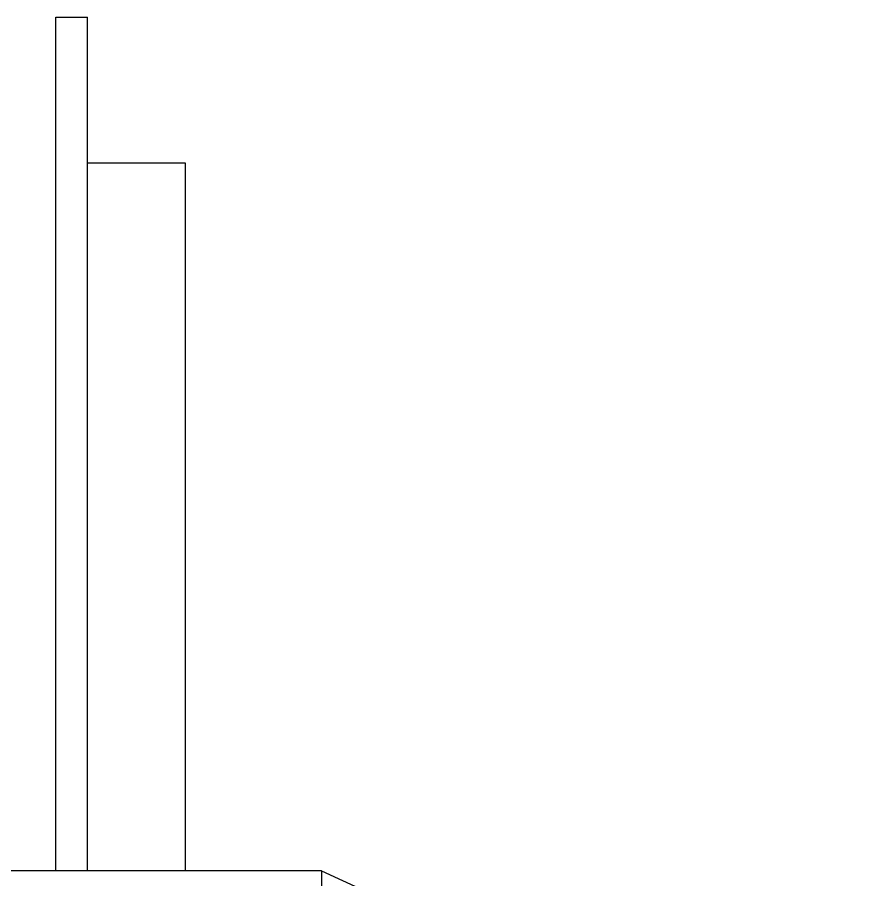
# Model space of a CAD drawing. Header units: inches. Extents: x 15 to 22798, y 21 to 21519.
# Drawn here: x 15408.5 to 15677.1, y 12445.5 to 12718.5 of the extents above; entities that cross this region are included whole.
import ezdxf

# ---------------------------------------------------------------- set-up
doc = ezdxf.new("R2010")
doc.units = ezdxf.units.IN
doc.header["$MEASUREMENT"] = 0
doc.layers.add('ARREDAMENTO', color=8, linetype='Continuous', lineweight=13)

msp = doc.modelspace()

# ---------------------------------------------------------------- linework, layer by layer
for p, q in [((15420.71, 12448.31), (15420.71, 12718.46)), ((15420.71, 12718.46), (15430.71, 12718.46)), ((15430.71, 12448.31), (15430.71, 12718.46)), ((15504.79, 12448.31), (15256.32, 12448.31)), ((15504.79, 12448.31), (15504.79, 12348.31)), ((15504.79, 12448.31), (15677.15, 12369.83))]:
    msp.add_line(p, q)
msp.add_lwpolyline([(15430.71, 12672.43), (15461.73, 12672.43), (15461.73, 12448.31), (15430.71, 12448.31)], close=True)
at = {"layer": 'ARREDAMENTO'}
msp.add_line((15085.71, 12448.31), (15435.71, 12448.31), dxfattribs=at)

doc.saveas('drawing.dxf')
